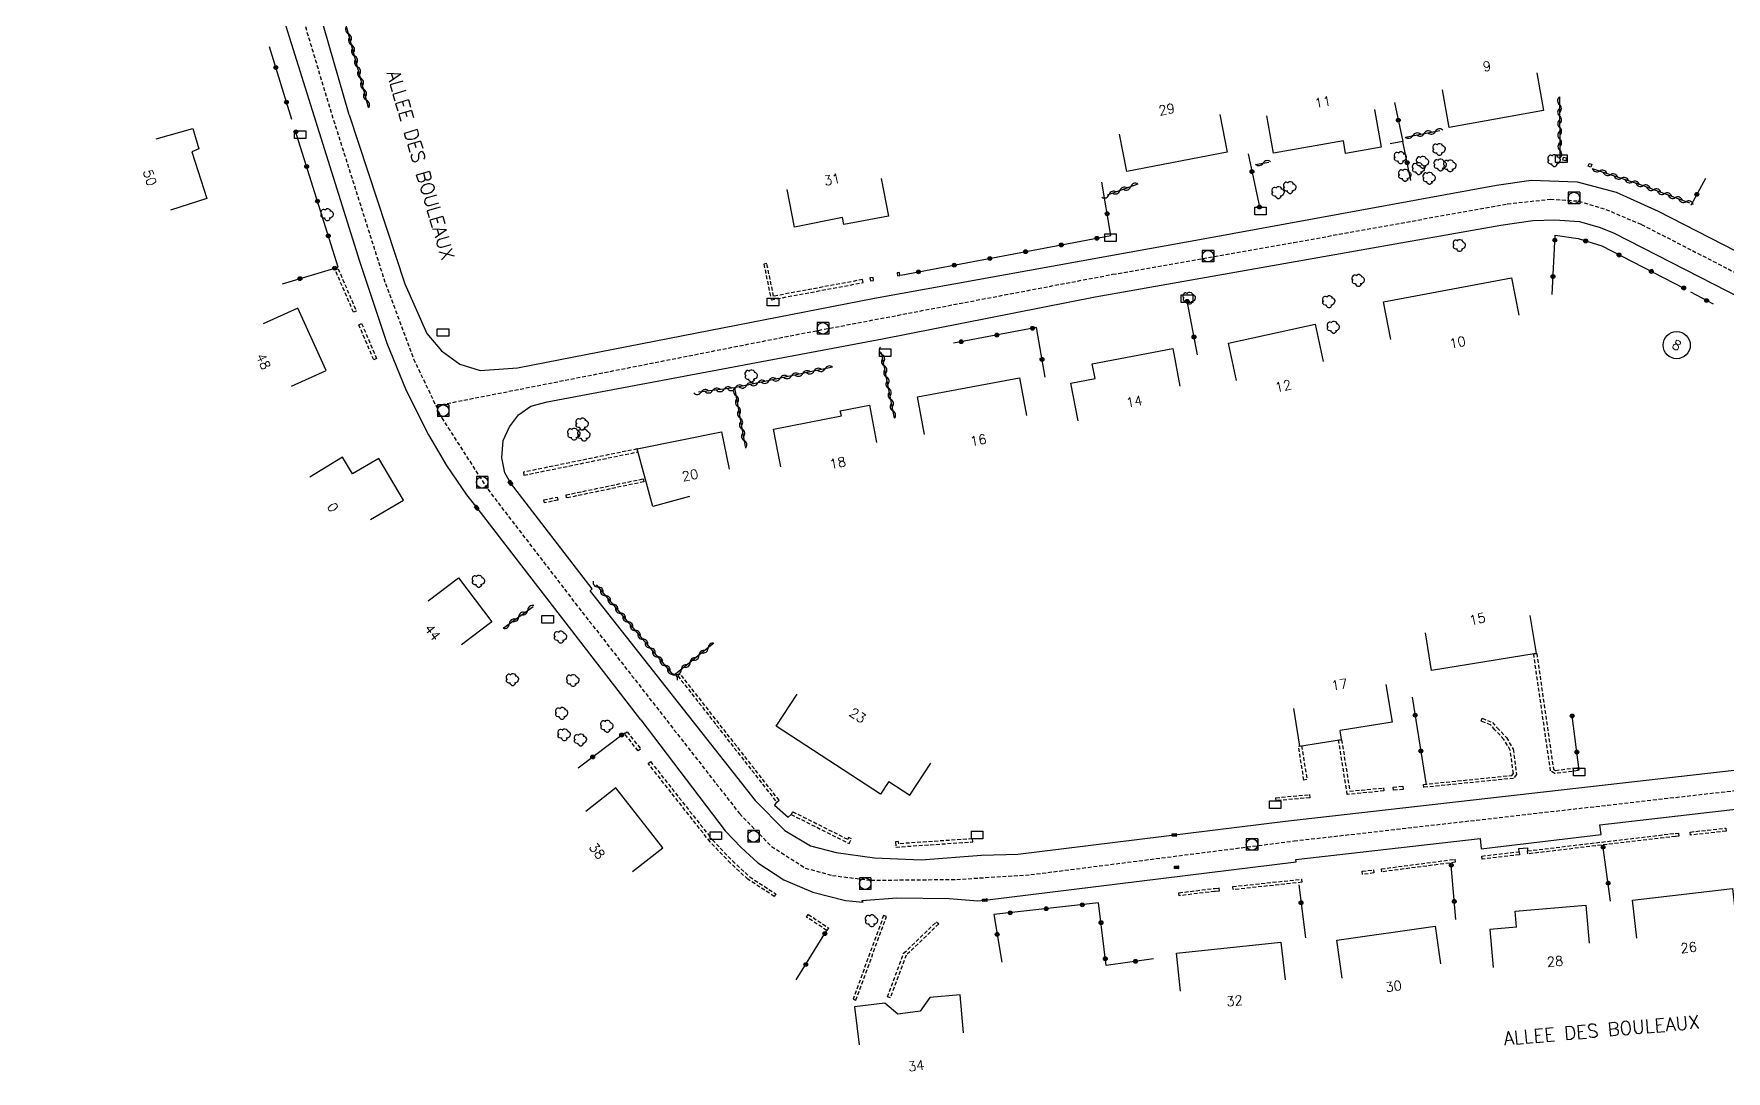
# Model space of a CAD drawing. Header units: millimetres. Extents: x 119599 to 140000, y 124063 to 129001.
# Drawn here: x 139563.5 to 139784.9, y 128015.5 to 128151.2 of the extents above; entities that cross this region are included whole.
import ezdxf
from ezdxf.enums import TextEntityAlignment as Align

# ---------------------------------------------------------------- set-up
doc = ezdxf.new("R2010")
doc.units = ezdxf.units.MM
doc.linetypes.add('DASHED', pattern=[0.75, 0.5, -0.25])
doc.layers.get('0').update_dxf_attribs({"linetype": 'CONTINUOUS'})
for name, color, linetype in [('W0001', 6, 'DASHED'), ('W0008', 7, 'CONTINUOUS'), ('W0100', 7, 'CONTINUOUS'), ('W0105', 7, 'CONTINUOUS'), ('W0112', 1, 'DASHED'), ('W0300', 7, 'CONTINUOUS'), ('W0310', 3, 'CONTINUOUS'), ('W0322', 7, 'CONTINUOUS'), ('W0400', 7, 'CONTINUOUS'), ('W0420', 7, 'CONTINUOUS'), ('W0989', 7, 'CONTINUOUS'), ('W0991', 7, 'CONTINUOUS'), ('W1102', 7, 'CONTINUOUS'), ('W1471', 7, 'CONTINUOUS')]:
    doc.layers.add(name, color=color, linetype=linetype)
doc.styles.get("Standard").update_dxf_attribs({"font": 'romans.shx', "width": 0.85})

# ---------------------------------------------------------------- blocks, each defined once
blk = doc.blocks.new('t310o')
at = {"color": 0, "linetype": 'Continuous'}
for centre, start, end in [((-0.5, 0.38), 216.8699, 323.1304), ((0.5, -0.37), 36.8699, 143.1303)]:
    blk.add_arc(centre, 0.625, start, end, dxfattribs=at)
blk = doc.blocks.new('T1471')
at = {"color": 0, "linetype": 'Continuous', "flags": 128}
blk.add_lwpolyline([(-0.75, -0.5), (-0.75, 0.5), (0.75, 0.5), (0.75, -0.5), (-0.75, -0.5)], dxfattribs=at)
blk = doc.blocks.new('T300')
for p, q in [((-0.8, 0.51), (-0.86, 0.34)), ((-0.86, 0.34), (-0.86, 0.17)), ((-0.86, 0.17), (-0.74, 0.06)), ((-0.69, 0.63), (-0.8, 0.51)), ((-0.8, -0.06), (-0.74, 0.06)), ((-0.74, 0.06), (-0.69, 0.11)), ((-0.57, 0.69), (-0.69, 0.63)), ((-0.46, 0.69), (-0.57, 0.69)), ((-0.29, 0.63), (-0.46, 0.69)), ((-0.29, 0.63), (-0.17, 0.74)), ((-0.23, 0.57), (-0.29, 0.63)), ((-0.17, 0.74), (-0.06, 0.8)), ((-0.06, 0.8), (0.06, 0.8)), ((0.06, 0.8), (0.23, 0.74)), ((0.23, 0.74), (0.34, 0.63)), ((0.34, 0.63), (0.4, 0.51)), ((0.46, 0.46), (0.34, 0.46)), ((0.4, 0.51), (0.4, 0.46)), ((0.57, 0.4), (0.46, 0.46)), ((0.57, 0.4), (0.69, 0.29)), ((0.69, 0.29), (0.74, 0.17)), ((0.74, 0.06), (0.69, -0.17)), ((0.74, 0.17), (0.74, 0.06)), ((-0.8, -0.17), (-0.8, -0.06)), ((-0.8, -0.23), (-0.8, -0.17)), ((-0.74, -0.34), (-0.8, -0.23)), ((-0.69, -0.4), (-0.74, -0.34)), ((-0.51, -0.46), (-0.69, -0.4)), ((-0.4, -0.46), (-0.51, -0.46)), ((-0.4, -0.46), (-0.34, -0.46)), ((-0.34, -0.46), (-0.34, -0.4)), ((-0.34, -0.51), (-0.34, -0.46)), ((-0.29, -0.63), (-0.34, -0.51)), ((-0.17, -0.74), (-0.29, -0.63)), ((-0.06, -0.8), (-0.17, -0.74)), ((0.06, -0.8), (-0.06, -0.8)), ((0.17, -0.74), (0.06, -0.8)), ((0.23, -0.69), (0.17, -0.74)), ((0.29, -0.46), (0.23, -0.46)), ((0.29, -0.63), (0.23, -0.69)), ((0.46, -0.4), (0.29, -0.46)), ((0.34, -0.51), (0.29, -0.63)), ((0.34, -0.51), (0.34, -0.46)), ((0.57, -0.34), (0.46, -0.4)), ((0.63, -0.29), (0.57, -0.34)), ((0.69, -0.17), (0.63, -0.29))]:
    blk.add_line(p, q)
blk = doc.blocks.new('T420')
for p, q in [((0.75, 0.75), (-0.75, 0.75)), ((-0.75, 0.75), (-0.75, -0.75)), ((0.75, 0.75), (0.75, -0.75)), ((0.75, -0.75), (-0.75, -0.75))]:
    blk.add_line(p, q)
blk.add_ellipse((0, 0), major_axis=(-0.53, 0.53), ratio=1, start_param=3.926991, end_param=10.210176)
blk = doc.blocks.new('T400')
for p, q in [((-0.15, 0.3), (0.15, 0.3)), ((-0.15, -0.25), (-0.15, 0.3)), ((-0.15, 0.15), (0.15, 0.15)), ((-0.15, 0), (0.15, 0)), ((0.15, 0.3), (0.15, -0.25)), ((-0.15, -0.15), (0.15, -0.15)), ((-0.15, -0.25), (-0.15, -0.3)), ((-0.15, -0.3), (0.15, -0.3)), ((0.15, -0.3), (0.15, -0.25))]:
    blk.add_line(p, q)
blk = doc.blocks.new('t322o')
at = {"color": 0, "linetype": 'Continuous'}
for radius in [0.25, 0.15]:
    blk.add_circle((0, 0), radius, dxfattribs=at)

msp = doc.modelspace()

# ---------------------------------------------------------------- linework, layer by layer
at = {"layer": 'W0001'}
for points in [[(139570.49, 128242.6), (139580.61, 128211.35), (139590.92, 128179.62), (139594.48, 128167.23), (139602.48, 128140.63), (139609.48, 128118.54), (139613.17, 128108.67), (139616.86, 128100.95), (139622.87, 128091.62), (139634.32, 128076.72), (139655.82, 128049.18), (139660, 128044.89), (139664.42, 128042.07), (139667.98, 128041.09), (139673.01, 128040.47), (139684.23, 128040.58), (139693.93, 128041.2), (139728.36, 128045.61), (139798.27, 128053.6), (139830.64, 128057.53), (139875.09, 128062.81), (139899.35, 128065.75)], [(139616.09, 128102.55), (139664.67, 128112.13), (139704.63, 128119.74), (139728.33, 128123.91), (139756.26, 128128.96), (139761.91, 128129.57), (139765.59, 128129.33), (139769.15, 128128.23), (139773.82, 128126.26), (139801.63, 128111.99), (139824.96, 128100.21), (139844.92, 128090.1), (139871.68, 128076.49), (139877.95, 128072.8), (139882.49, 128069.62), (139883.84, 128067.28), (139885.45, 128064.06)]]:
    msp.add_lwpolyline(points, dxfattribs=at)
at = {"layer": 'W0008'}
for points in [[(139563.5, 128236.62), (139566.82, 128237.91), (139567.8, 128237.1), (139568.78, 128236.21), (139569.68, 128235.06), (139570.17, 128233.88), (139579.89, 128203.97), (139590.95, 128169.76), (139606.09, 128121.48)], [(139604.74, 128140.59), (139596.73, 128168.46), (139599.23, 128172.13), (139639.48, 128179.58), (139670.77, 128185.33), (139684.34, 128187.82), (139750.44, 128199.94), (139770.5, 128203.57)], [(139604.74, 128140.6), (139612.04, 128118.5), (139614.89, 128112), (139616.81, 128109.75), (139619.22, 128107.98), (139621.88, 128107.18), (139626.77, 128107.49), (139673.48, 128116.61), (139704.12, 128122.14), (139716.97, 128124.46), (139754.86, 128131.39), (139759.37, 128132.08), (139765.38, 128131.83), (139770.48, 128130.48), (139775.98, 128127.99), (139792.91, 128119.31), (139855.45, 128086.91)], [(139636.24, 128078.31), (139636.56, 128078.58), (139625.84, 128092.46), (139625.1, 128093.76), (139624.71, 128095.73), (139624.88, 128098), (139625.72, 128099.78), (139626.9, 128101.37), (139628.5, 128102.48), (139630.63, 128103.07), (139674.53, 128111.32), (139702.33, 128116.78), (139755.43, 128126.17), (139759.62, 128126.8), (139762.49, 128126.89), (139765.71, 128126.65), (139768.41, 128125.86), (139770.24, 128125.12), (139790.62, 128114.71), (139853.26, 128083.33)], [(139606.1, 128121.48), (139609.66, 128110.72), (139612.19, 128104.52), (139615.14, 128098.75), (139617.49, 128094.75), (139620.09, 128090.9), (139621.43, 128089.2), (139626.4, 128082.75), (139642.87, 128061.46)], [(139636.26, 128078.3), (139657.88, 128050.91), (139661.75, 128046.98), (139665.12, 128044.96), (139668.48, 128044.08), (139673.46, 128043.38), (139679.57, 128043.16), (139687.49, 128043.73), (139692.24, 128043.87), (139727.26, 128048.21), (139801.28, 128056.61), (139835.13, 128060.34), (139858.9, 128063.27)], [(139642.89, 128061.45), (139653.93, 128046.93), (139656.03, 128044.77), (139658.21, 128042.74), (139661.61, 128040.53), (139665.41, 128038.92), (139669.66, 128037.8), (139672, 128037.61), (139671.82, 128037.81), (139676.39, 128038.15), (139683.24, 128038.1), (139687, 128037.76), (139687.91, 128037.86), (139728.65, 128042.86), (139728.61, 128043.17), (139752.7, 128045.92), (139752.86, 128044.57), (139768.54, 128046.45), (139768.38, 128047.72), (139802.39, 128051.63), (139828.03, 128054.29), (139830.1, 128054.98), (139867.53, 128059.46)]]:
    msp.add_lwpolyline(points, dxfattribs=at)
at = {"layer": 'W0100'}
for p, q in [((139740.39, 128066.08), (139741.18, 128061.14)), ((139660.62, 128060.64), (139663.36, 128064.82)), ((139728.28, 128062.95), (139729.07, 128058.01)), ((139674.27, 128051.71), (139660.62, 128060.64)), ((139741.18, 128061.14), (139734.39, 128060.05)), ((139729.07, 128058.01), (139734.58, 128058.9)), ((139734.58, 128058.9), (139734.39, 128060.05)), ((139678.1, 128051.59), (139680.84, 128055.77)), ((139675.36, 128053.38), (139674.27, 128051.71)), ((139675.36, 128053.38), (139678.1, 128051.59)), ((139757.3, 128036.44), (139766.54, 128037.22)), ((139757.48, 128034.32), (139757.3, 128036.44)), ((139766.54, 128037.22), (139766.96, 128032.24)), ((139757.48, 128034.32), (139753.98, 128034.03)), ((139753.98, 128034.03), (139754.4, 128029.05))]:
    msp.add_line(p, q, dxfattribs=at)
for points in [[(139760.11, 128146.09), (139760.99, 128141.17), (139748.67, 128138.97), (139747.79, 128143.89)], [(139718.65, 128140.63), (139719.6, 128135.72), (139706.47, 128133.18), (139705.52, 128138.09)], [(139738.87, 128141.3), (139739.77, 128136.38), (139735.11, 128135.53), (139734.82, 128137.22), (139725.66, 128135.57), (139724.78, 128140.49)], [(139579.49, 128137.47), (139584.3, 128138.83), (139585.06, 128136.15), (139584.18, 128135.77), (139586.14, 128129.64), (139581.37, 128128.12)], [(139674.36, 128132.26), (139675.29, 128127.35), (139669.46, 128126.25), (139669.27, 128127.19), (139663.02, 128125.93), (139662.03, 128130.84)], [(139741.01, 128111.23), (139740.08, 128116.14), (139756.82, 128119.3), (139757.75, 128114.39)], [(139597.21, 128105.09), (139601.76, 128107.15), (139598.05, 128115.33), (139593.49, 128113.26)], [(139720.85, 128105.85), (139719.78, 128110.74), (139731.11, 128113.21), (139732.18, 128108.32)], [(139700.14, 128100.59), (139699.18, 128105.49), (139702.33, 128106.11), (139701.93, 128108.05), (139712.5, 128110.03), (139713.42, 128105.11)], [(139680.02, 128098.79), (139679.11, 128103.71), (139692.46, 128106.18), (139693.37, 128101.26)], [(139661.21, 128094.57), (139660.25, 128099.48), (139669.17, 128101.23), (139668.99, 128101.89), (139672.8, 128102.63), (139673.75, 128097.73)], [(139649.29, 128090.67), (139644.46, 128089.37), (139642.43, 128096.9), (139653.48, 128099.15), (139654.48, 128094.25)], [(139607.54, 128087.67), (139611.85, 128090.21), (139608.64, 128095.65), (139605.2, 128093.66), (139603.88, 128095.82), (139599.61, 128093.21)], [(139615.07, 128077.01), (139619.05, 128080.03), (139623.42, 128074.27), (139619.44, 128071.25)], [(139759.21, 128075.09), (139760.02, 128070.15), (139746.35, 128067.91), (139745.54, 128072.84)], [(139641.83, 128041.61), (139645.78, 128044.69), (139639.65, 128052.54), (139635.71, 128049.47)], [(139773.2, 128032.91), (139772.64, 128037.88), (139785.74, 128039.37), (139786.3, 128034.4)], [(139734.67, 128027.66), (139733.95, 128032.61), (139746.81, 128034.48), (139747.52, 128029.53)], [(139713.52, 128025.96), (139712.99, 128030.93), (139726.65, 128032.39), (139727.18, 128027.42)], [(139685.12, 128020.5), (139684.69, 128025.48), (139680.72, 128025.14), (139679.44, 128023.33), (139676.54, 128022.94), (139674.83, 128024.4), (139670.84, 128023.9), (139671.46, 128018.94)]]:
    msp.add_lwpolyline(points, dxfattribs=at)
at = {"layer": 'W0105'}
for points in [[(139660.67, 128050.68), (139660.41, 128050.3), (139662.2, 128048.71), (139662.58, 128049.08)], [(139757.79, 128044.2), (139757.76, 128044.61), (139758.89, 128044.73), (139758.92, 128044.32)]]:
    msp.add_lwpolyline(points, dxfattribs=at)
at = {"layer": 'W0112'}
for p, q in [((139763.53, 128134.66), (139763.63, 128135.05)), ((139763.91, 128134.57), (139763.53, 128134.66)), ((139766.83, 128133.88), (139766.95, 128134.26)), ((139767.19, 128133.76), (139766.83, 128133.88)), ((139603.3, 128120.48), (139605.68, 128114.94)), ((139659, 128121.06), (139659.96, 128116.41)), ((139659.96, 128116.41), (139671.98, 128118.66)), ((139672.94, 128118.87), (139673.36, 128118.94)), ((139673.36, 128118.94), (139673.3, 128119.34)), ((139676.48, 128119.55), (139676.81, 128119.6)), ((139676.81, 128119.6), (139676.76, 128119.99)), ((139605.68, 128114.94), (139605.31, 128114.78)), ((139606.38, 128113.31), (139608.34, 128108.71)), ((139608.34, 128108.71), (139607.97, 128108.55)), ((139642.44, 128096.9), (139627.54, 128093.85)), ((139627.54, 128093.85), (139627.62, 128093.46)), ((139633.12, 128090.88), (139643.21, 128092.98)), ((139643.21, 128092.98), (139643.29, 128092.59)), ((139630.21, 128090.24), (139631.95, 128090.59)), ((139631.95, 128090.59), (139632.03, 128090.2)), ((139761.92, 128054.77), (139759.71, 128070.1)), ((139647.74, 128067.21), (139660.68, 128050.68)), ((139641.11, 128059.9), (139642.88, 128057.63)), ((139735.33, 128051.69), (139734.19, 128058.78)), ((139642.88, 128057.63), (139642.56, 128057.39)), ((139729.35, 128058.05), (139730.05, 128053.63)), ((139730.05, 128053.63), (139729.65, 128053.57)), ((139740.11, 128052.16), (139735.33, 128051.69)), ((139741.36, 128052.25), (139741.32, 128052.65)), ((139742.64, 128052.36), (139741.36, 128052.25)), ((139757.07, 128053.8), (139745.32, 128052.62)), ((139660.68, 128050.68), (139660.99, 128050.93)), ((139726.02, 128050.87), (139725.99, 128051.27)), ((139730.42, 128051.27), (139726.02, 128050.87)), ((139662.57, 128049.08), (139670.15, 128045.27)), ((139780.19, 128046.78), (139784.84, 128047.28)), ((139784.84, 128047.28), (139784.88, 128046.88)), ((139670.15, 128045.27), (139670.45, 128045.87)), ((139676.22, 128045.48), (139676.28, 128044.81)), ((139676.28, 128044.81), (139686.32, 128045.49)), ((139758.92, 128044.32), (139778.21, 128046.6)), ((139778.21, 128046.6), (139778.66, 128046.63)), ((139739.78, 128041.96), (139749.39, 128043.21)), ((139749.39, 128043.21), (139749.44, 128042.82)), ((139752.91, 128043.63), (139757.79, 128044.2)), ((139757.79, 128044.2), (139757.84, 128043.8)), ((139657.15, 128040.91), (139660.58, 128038.68)), ((139720.34, 128039.64), (139729.34, 128040.6)), ((139729.34, 128040.6), (139729.38, 128040.2)), ((139737.28, 128041.64), (139738.77, 128041.82)), ((139738.77, 128041.82), (139738.81, 128041.42)), ((139713.3, 128038.83), (139717.94, 128039.4)), ((139717.94, 128039.4), (139718.51, 128039.46)), ((139664.81, 128035.99), (139667.46, 128034.24)), ((139667.46, 128034.24), (139667.24, 128033.9)), ((139671.05, 128024.78), (139675.04, 128035.73)), ((139675.04, 128035.73), (139674.67, 128035.87)), ((139677.29, 128030.91), (139681.6, 128035.05)), ((139675.17, 128025.22), (139677.29, 128030.91))]:
    msp.add_line(p, q, dxfattribs=at)
for points in [[(139763.63, 128135.05), (139764, 128134.96), (139763.91, 128134.57)], [(139766.95, 128134.26), (139767.32, 128134.14), (139767.19, 128133.76)], [(139605.31, 128114.78), (139602.93, 128120.32), (139603.3, 128120.48)], [(139660.28, 128116.88), (139659.39, 128121.14), (139659, 128121.06)], [(139671.98, 128118.66), (139671.9, 128119.05), (139660.28, 128116.88)], [(139673.3, 128119.34), (139672.88, 128119.26), (139672.94, 128118.87)], [(139676.76, 128119.99), (139676.43, 128119.95), (139676.48, 128119.55)], [(139607.97, 128108.55), (139606.01, 128113.15), (139606.38, 128113.31)], [(139627.62, 128093.46), (139642.52, 128096.51), (139642.44, 128096.9)], [(139643.29, 128092.59), (139633.2, 128090.48), (139633.12, 128090.88)], [(139632.03, 128090.2), (139630.29, 128089.85), (139630.21, 128090.24)], [(139759.71, 128070.1), (139760.11, 128070.15), (139762.29, 128055.01), (139762.56, 128054.84)], [(139660.99, 128050.93), (139648.06, 128067.46), (139647.74, 128067.21)], [(139745.32, 128052.62), (139745.28, 128053.01), (139756.86, 128054.18), (139757.05, 128054.43), (139756.65, 128057.47), (139755.82, 128058.9), (139754.64, 128060.15), (139754.08, 128060.78)], [(139754.08, 128060.78), (139752.82, 128061.3), (139752.97, 128061.67)], [(139752.97, 128061.67), (139754.31, 128061.11), (139754.93, 128060.42), (139756.15, 128059.14), (139757.03, 128057.6), (139757.46, 128054.32), (139757.07, 128053.8)], [(139642.56, 128057.39), (139640.79, 128059.65), (139641.11, 128059.9)], [(139734.19, 128058.78), (139734.58, 128058.84), (139735.66, 128052.13)], [(139729.65, 128053.57), (139728.95, 128057.99), (139729.35, 128058.05)], [(139651.97, 128045.49), (139643.87, 128055.76), (139644.18, 128056)], [(139644.18, 128056), (139652.27, 128045.75), (139654.9, 128042.99), (139657.15, 128040.91)], [(139765.51, 128054.81), (139762.46, 128054.42), (139761.92, 128054.77)], [(139762.56, 128054.84), (139765.46, 128055.21), (139765.51, 128054.81)], [(139725.99, 128051.27), (139730.38, 128051.67), (139730.42, 128051.27)], [(139735.66, 128052.13), (139740.07, 128052.55), (139740.11, 128052.16)], [(139741.32, 128052.65), (139742.61, 128052.76), (139742.64, 128052.36)], [(139669.97, 128045.81), (139662.75, 128049.43), (139662.57, 128049.08)], [(139660.58, 128038.68), (139660.37, 128038.35), (139656.9, 128040.6), (139654.62, 128042.71), (139651.97, 128045.49)], [(139670.45, 128045.87), (139670.09, 128046.05), (139669.97, 128045.81)], [(139676.64, 128045.24), (139676.61, 128045.52), (139676.22, 128045.48)], [(139686.32, 128045.49), (139686.29, 128045.89), (139676.64, 128045.24)], [(139778.25, 128046.2), (139758.96, 128043.92), (139758.92, 128044.32)], [(139778.66, 128046.63), (139778.7, 128046.24), (139778.25, 128046.2)], [(139784.88, 128046.88), (139780.23, 128046.38), (139780.19, 128046.78)], [(139749.44, 128042.82), (139739.83, 128041.56), (139739.78, 128041.96)], [(139757.84, 128043.8), (139752.95, 128043.23), (139752.91, 128043.63)], [(139738.81, 128041.42), (139737.33, 128041.24), (139737.28, 128041.64)], [(139717.98, 128039.01), (139713.35, 128038.44), (139713.3, 128038.83)], [(139718.51, 128039.46), (139718.55, 128039.06), (139717.98, 128039.01)], [(139729.38, 128040.2), (139720.39, 128039.24), (139720.34, 128039.64)], [(139667.24, 128033.9), (139664.59, 128035.65), (139664.81, 128035.99)], [(139674.67, 128035.87), (139670.68, 128024.92), (139671.05, 128024.78)], [(139681.6, 128035.05), (139681.88, 128034.76), (139677.63, 128030.68)], [(139677.63, 128030.68), (139675.55, 128025.08), (139675.17, 128025.22)]]:
    msp.add_lwpolyline(points, dxfattribs=at)
at = {"layer": 'W0310'}
for p, q in [((139763.07, 128142.95), (139763.13, 128134.93)), ((139742.92, 128137.7), (139747.45, 128138.54)), ((139723.33, 128134.13), (139725.07, 128134.4)), ((139707.92, 128131.55), (139703.91, 128130.09)), ((139676.08, 128100.91), (139674.41, 128109.51)), ((139655.16, 128104.88), (139656.57, 128097.2)), ((139624.9, 128073.43), (139628.8, 128076.3))]:
    msp.add_line(p, q, dxfattribs=at)
for points in [[(139607.28, 128141.55), (139600.58, 128166.33), (139600.21, 128168.75), (139601.38, 128170.01), (139603.44, 128170.68), (139606.84, 128171.2)], [(139767.38, 128133.57), (139773.76, 128131.43), (139780.09, 128129.08)], [(139667.99, 128107.6), (139655.16, 128104.88), (139650.45, 128104.31)], [(139652.47, 128071.47), (139647.21, 128067.24), (139637.09, 128079.11)]]:
    msp.add_lwpolyline(points, dxfattribs=at)
at = {"layer": 'W0322'}
for p, q in [((139597.25, 128140), (139594.32, 128149.51)), ((139741.51, 128142.24), (139742.58, 128137.13)), ((139742.58, 128137.13), (139740.93, 128136.83)), ((139743.64, 128132.02), (139742.58, 128137.13)), ((139722.35, 128135.51), (139723.87, 128128.36)), ((139715.71, 128109.21), (139714.37, 128116.27)), ((139780.23, 128117.44), (139783.18, 128115.87)), ((139743.83, 128064.42), (139745.65, 128052.97)), ((139765.65, 128054.89), (139764.75, 128061.98)), ((139634.71, 128055.17), (139640.78, 128059.76)), ((139769.77, 128037.74), (139768.76, 128045.07)), ((139749.51, 128035.34), (139748.93, 128042.44)), ((139728.98, 128039.88), (139729.86, 128032.93)), ((139663.24, 128027.43), (139667.2, 128033.85))]:
    msp.add_line(p, q, dxfattribs=at)
for points in [[(139596.03, 128118.51), (139603.29, 128120.67), (139597.7, 128138.62)], [(139676.9, 128119.62), (139704.39, 128124.8), (139703.23, 128131.81)], [(139782.19, 128132.28), (139780.3, 128128.82), (139780.24, 128128.8)], [(139762.11, 128117.09), (139762.51, 128124.87), (139765.55, 128124.42), (139768.61, 128123.45), (139779.35, 128117.95)], [(139695.79, 128106.27), (139694.66, 128112.78), (139683.8, 128110.73)], [(139709.96, 128030.2), (139703.78, 128029.32), (139702.8, 128037.5), (139689.1, 128035.98), (139690.13, 128029.77)]]:
    msp.add_lwpolyline(points, dxfattribs=at)
at = {"layer": 'W1102'}
msp.add_circle((139778.42, 128110.48), 1.78, dxfattribs=at)

# ---------------------------------------------------------------- block references
at = {"layer": 'W0300'}
for p in [(139742.31, 128135), (139747.37, 128136.07), (139744.68, 128133.57), (139745.21, 128134.4), (139747.52, 128134.05), (139748.79, 128133.93), (139762.42, 128134.62), (139727.84, 128131.09), (139742.89, 128132.7), (139746.08, 128132.31), (139726.31, 128130.43), (139601.9, 128127.54), (139750.02, 128123.51), (139736.8, 128118.95), (139714.68, 128116.62), (139732.94, 128116.16), (139733.54, 128112.81), (139657.38, 128106.45), (139635.26, 128100.15), (139634.18, 128098.83), (139635.5, 128098.71), (139621.7, 128079.59), (139632.43, 128072.29), (139626.14, 128066.72), (139634.05, 128066.6), (139632.59, 128062.3), (139638.51, 128060.62), (139632.91, 128059.5), (139635.04, 128058.82), (139673.13, 128035.17)]:
    msp.add_blockref('T300', p, dxfattribs=at)
at = {"layer": 'W0310'}
for p, rotation in [((139604.67, 128151.2), 105.1323607067794), ((139605.06, 128149.75), 105.1323607067794), ((139605.46, 128148.31), 105.1323607067794), ((139605.85, 128146.86), 105.1323607067794), ((139606.24, 128145.41), 105.1323607067794), ((139606.63, 128143.96), 105.1323607067794), ((139607.02, 128142.51), 105.1323607067794), ((139763.08, 128141.95), 270.4503717682909), ((139763.09, 128140.45), 270.4503717682909), ((139743.9, 128137.88), 10.5684702617856), ((139745.38, 128138.16), 10.5684702617856), ((139746.85, 128138.43), 10.5684702617856), ((139763.1, 128138.95), 270.4503717682909), ((139763.11, 128137.45), 270.4503717682909), ((139763.13, 128135.95), 270.4503717682909), ((139724.31, 128134.28), 8.763444900247762), ((139768.33, 128133.25), 341.4897076640384), ((139706.98, 128131.21), 200.055342861413), ((139769.75, 128132.77), 341.4897076640384), ((139771.17, 128132.3), 341.4897076640384), ((139772.6, 128131.82), 341.4897076640384), ((139774.02, 128131.34), 339.5999972757772), ((139775.42, 128130.81), 339.5999972757772), ((139704.16, 128130.18), 200.055342861413), ((139705.57, 128130.7), 200.055342861413), ((139776.83, 128130.29), 339.5999972757772), ((139778.23, 128129.77), 339.5999972757772), ((139779.64, 128129.24), 339.5999972757772), ((139674.46, 128109.25), 100.9983901684245), ((139664.08, 128106.77), 191.9796519570839), ((139665.55, 128107.09), 191.9796519570839), ((139667.01, 128107.4), 191.9796519570839), ((139674.75, 128107.78), 100.9983901684245), ((139675.04, 128106.3), 100.9983901684245), ((139652.3, 128104.53), 186.9435006491163), ((139653.79, 128104.71), 186.9435006491163), ((139655.27, 128104.91), 191.9796519570839), ((139655.34, 128103.9), 280.3809717726964), ((139656.74, 128105.22), 191.9796519570839), ((139658.21, 128105.53), 191.9796519570839), ((139659.68, 128105.84), 191.9796519570839), ((139661.14, 128106.15), 191.9796519570839), ((139662.61, 128106.46), 191.9796519570839), ((139675.32, 128104.83), 100.9983901684245), ((139650.81, 128104.35), 186.9435006491163), ((139655.61, 128102.42), 280.3809717726964), ((139675.61, 128103.36), 100.9983901684245), ((139675.89, 128101.89), 100.9983901684245), ((139655.88, 128100.95), 280.3809717726964), ((139656.15, 128099.47), 280.3809717726964), ((139656.42, 128098), 280.3809717726964), ((139637.32, 128078.84), 130.4629081189706), ((139638.29, 128077.7), 130.4629081189706), ((139628.11, 128075.8), 36.41600542793947), ((139639.26, 128076.56), 130.4629081189706), ((139640.24, 128075.42), 130.4629081189706), ((139625.7, 128074.02), 36.41600542793947), ((139626.91, 128074.91), 36.41600542793947), ((139641.21, 128074.28), 130.4629081189706), ((139642.18, 128073.14), 130.4629081189706), ((139643.16, 128072), 130.4629081189706), ((139644.13, 128070.86), 130.4629081189706), ((139651.69, 128070.84), 218.7962707661781), ((139645.1, 128069.71), 130.4629081189706), ((139646.08, 128068.57), 130.4629081189706), ((139649.36, 128068.96), 218.7962707661781), ((139650.52, 128069.9), 218.7962707661781), ((139647.05, 128067.43), 130.4629081189706), ((139648.19, 128068.02), 218.7962707661781)]:
    msp.add_blockref('t310o', p, dxfattribs=dict(at, rotation=rotation))
at = {"layer": 'W0322'}
for p, rotation in [((139595.15, 128146.8), 107.139489129947), ((139596.55, 128142.27), 107.139489129947), ((139742, 128139.91), 281.8225632877042), ((139597.77, 128138.38), 107.3120695360896), ((139599.19, 128133.85), 107.3120695360896), ((139743.16, 128134.35), 101.7427134778876), ((139722.85, 128133.18), 281.9573089489302), ((139600.6, 128129.31), 107.3120695360896), ((139781.05, 128130.2), 241.3304087049329), ((139703.92, 128127.67), 99.39731806734449), ((139723.83, 128128.54), 281.9573089489302), ((139602.02, 128124.78), 107.3120695360896), ((139702.58, 128124.46), 10.67161054627558), ((139693.24, 128122.7), 10.67161054627558), ((139697.91, 128123.58), 10.67161054627558), ((139762.48, 128124.2), 87.08683176848295), ((139766.51, 128124.11), 342.3390934952342), ((139770.88, 128122.28), 332.8935933139973), ((139602.86, 128120.54), 16.61948625881841), ((139679.24, 128120.06), 10.67161054627558), ((139683.91, 128120.94), 10.67161054627558), ((139688.57, 128121.82), 10.67161054627558), ((139775.11, 128120.12), 332.8935933139973), ((139598.31, 128119.18), 16.61948625881841), ((139762.24, 128119.46), 87.08683176848295), ((139779.34, 128117.96), 332.8935933139973), ((139714.38, 128116.21), 100.7343504617552), ((139782.33, 128116.32), 331.9547584723832), ((139689.48, 128111.8), 190.6631862194645), ((139694.15, 128112.68), 190.6631862194645), ((139715.27, 128111.54), 100.7343504617552), ((139684.82, 128110.92), 190.6631862194645), ((139695.39, 128108.61), 99.85436687772876), ((139744.2, 128062.07), 279.0210624041108), ((139764.75, 128061.96), 97.22446108540744), ((139640.39, 128059.47), 37.08072735302176), ((139636.61, 128056.6), 37.08072735302176), ((139744.95, 128057.38), 279.0210624041108), ((139765.35, 128057.24), 97.22446108540744), ((139768.8, 128044.8), 97.86069554548602), ((139748.93, 128042.44), 94.64295265785003), ((139769.45, 128040.09), 97.86069554548602), ((139691.22, 128036.21), 186.3538923357741), ((139695.94, 128036.74), 186.3538923357741), ((139700.66, 128037.26), 186.3538923357741), ((139729.28, 128037.53), 277.2069880074316), ((139749.32, 128037.7), 94.64295265785003), ((139703.11, 128034.92), 96.87039762035495), ((139666.98, 128033.49), 58.33331413145069), ((139689.53, 128033.39), 279.4143367961046), ((139664.49, 128029.45), 58.33331413145069), ((139703.67, 128030.2), 96.87039762035495), ((139707.61, 128029.86), 188.0236607819549)]:
    msp.add_blockref('t322o', p, dxfattribs=dict(at, rotation=rotation))
at = {"layer": 'W0400'}
for p, rotation in [((139625.84, 128092.46), 217.7016104232453), ((139621.43, 128089.2), 38.07482272452254), ((139712.7, 128046.4), 90), ((139713.01, 128042.17), 90), ((139687.91, 128037.86), 95.83765246393119)]:
    msp.add_blockref('T400', p, dxfattribs=dict(at, rotation=rotation))
at = {"layer": 'W0420'}
for p in [(139764.99, 128129.73), (139717.11, 128122.12), (139666.73, 128112.68), (139617.04, 128101.9), (139622.15, 128092.53), (139657.64, 128046.21), (139722.86, 128045.15), (139672.25, 128040.02)]:
    msp.add_blockref('T420', p, dxfattribs=at)
at = {"layer": 'W1471'}
for p in [(139598.35, 128138), (139763.33, 128134.89), (139723.98, 128128.02), (139704.35, 128124.53), (139660.19, 128116.12), (139714.35, 128116.54), (139617.03, 128112.13), (139674.87, 128109.51), (139630.71, 128074.62), (139765.65, 128054.65), (139725.88, 128050.35), (139652.72, 128046.3), (139686.9, 128046.38)]:
    msp.add_blockref('T1471', p, dxfattribs=at)

# ---------------------------------------------------------------- texts
at = {"layer": 'W0989'}
for rotation, p in [(286.3914, (139614.11, 128134)), (4.877, (139768.59, 128020.87))]:
    msp.add_text('ALLEE DES BOULEAUX', height=1.75, rotation=rotation, dxfattribs=at).set_placement(p, align=Align.MIDDLE)
at = {"layer": 'W0991'}
for s, height, rotation, p in [('9', 1.25, 10.1083, (139753.6, 128146.96)), ('11', 1.25, 10.1083, (139732.12, 128142.29)), ('29', 1.249, 10.9465, (139711.7, 128141.32)), ('50', 1.25, 287.6921, (139578.67, 128132.39)), ('31', 1.25, 11.3756, (139667.93, 128132.15)), ('10', 1.25, 10.6896, (139749.75, 128110.84)), ('8', 1.25, 331.9598, (139778.42, 128110.48)), ('48', 1.25, 294.4257, (139593.53, 128108.35)), ('12', 1.25, 12.2859, (139726.94, 128105.13)), ('14', 1.25, 10.4726, (139707.46, 128103.11)), ('16', 1.25, 10.4726, (139687.06, 128098.06)), ('20', 1.25, 11.4879, (139649.35, 128093.47)), ('18', 1.25, 10.9701, (139668.66, 128095.08)), ('0', 1.25, 301.4853, (139602.61, 128089.26)), ('15', 1.25, 12.6398, (139752.35, 128074.66)), ('44', 1.25, 307.2085, (139615.66, 128072.92)), ('17', 1.249, 9.1245, (139734.31, 128066.07)), ('23', 1.249, 326.8087, (139671.28, 128062.03)), ('38', 1.25, 307.9369, (139637.19, 128044.31)), ('26', 1.249, 6.4881, (139779.98, 128031.67)), ('28', 1.25, 4.7945, (139762.5, 128029.86)), ('30', 1.25, 8.2648, (139741.38, 128026.61)), ('32', 1.25, 6.1218, (139720.57, 128024.7)), ('34', 1.25, 7.7257, (139678.93, 128016.2))]:
    msp.add_text(s, height=height, rotation=rotation, dxfattribs=at).set_placement(p, align=Align.MIDDLE)

doc.saveas('drawing.dxf')
